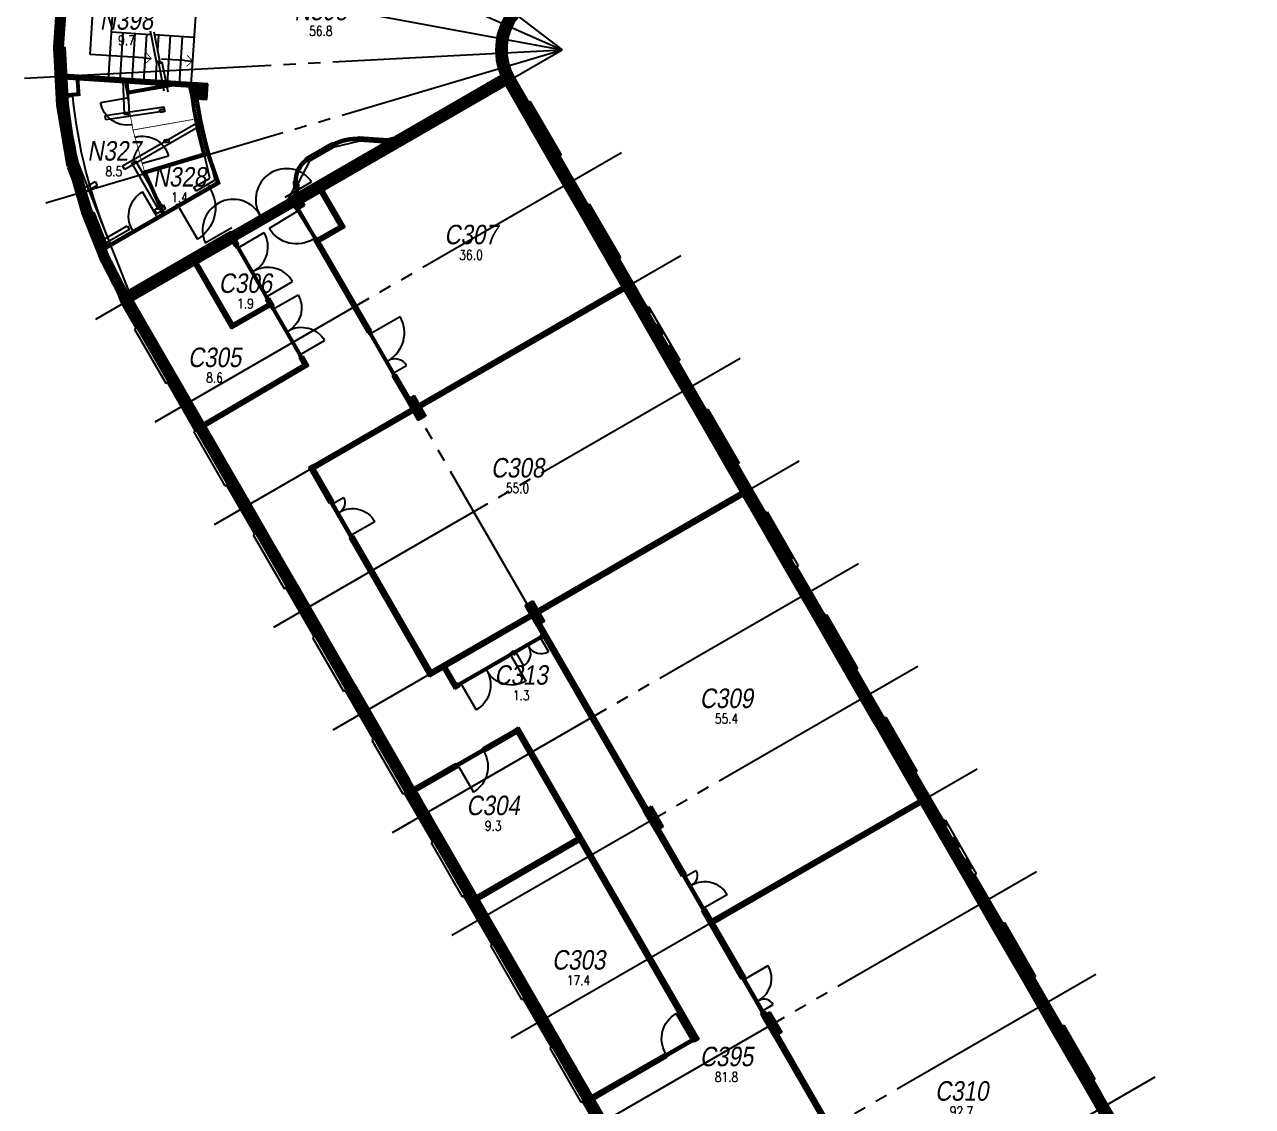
# Model space of a CAD drawing. Extents: x 22790 to 124359, y 400 to 114212.
# Drawn here: x 22790 to 54344, y 34566 to 62374 of the extents above; entities that cross this region are included whole.
import ezdxf
from ezdxf.enums import TextEntityAlignment as Align

# ---------------------------------------------------------------- set-up
doc = ezdxf.new("R2010")
doc.units = 0
doc.header["$LTSCALE"] = 50
doc.header["$PDMODE"] = 1
doc.linetypes.add('4PHAN', pattern=[158.75, 127, -6.35, 6.35, -6.35, 6.35, -6.35])
doc.linetypes.add('INVISIBLE', pattern=[999999, 0, -999999])
doc.layers.get('0').update_dxf_attribs({"linetype": 'CONTINUOUS'})
for name, color, linetype in [('ANNTEXT_03', 7, 'CONTINUOUS'), ('CL_03', 7, 'CONTINUOUS'), ('EW_03', 7, 'CONTINUOUS'), ('GRIDLINE_03', 15, '4PHAN'), ('HEADER_03', 7, 'INVISIBLE'), ('ND_03', 7, 'CONTINUOUS'), ('NS_03', 7, 'CONTINUOUS'), ('NW_03', 7, 'CONTINUOUS'), ('RI_03', 7, 'CONTINUOUS'), ('SC_03', 7, 'CONTINUOUS'), ('WALL_03', 7, 'CONTINUOUS'), ('WW_03', 7, 'CONTINUOUS')]:
    doc.layers.add(name, color=color, linetype=linetype)
doc.styles.add('SIMPLEX', font='ARIALN.TTF', dxfattribs={"oblique": 10})
doc.styles.get("Standard").update_dxf_attribs({"font": 'simplex'})

# ---------------------------------------------------------------- blocks, each defined once
blk = doc.blocks.new('SPL')
for p, q in [((1, 0.5), (0, 0.5)), ((1, -0.5), (1, 0.5)), ((0, -0.5), (1, -0.5))]:
    blk.add_line(p, q)
blk = doc.blocks.new('WNOF')
blk.add_line((-0.5, 0), (0.5, 0))
at = {"flags": 1}
blk.add_attdef('SILLHT', text='', height=0.1, dxfattribs=at).set_placement((0, 0), align=Align.MIDDLE)
blk = doc.blocks.new('WNFRAME')
for p, q in [((-0.5, -0.5), (-0.5, 0.5)), ((0.5, -0.5), (0.5, 0.5))]:
    blk.add_line(p, q)
at = {"flags": 1}
blk.add_attdef('SILLHT', text='', height=0.1, dxfattribs=at).set_placement((0, 0), align=Align.MIDDLE)
blk = doc.blocks.new('DR1H90')
blk.add_line((-0.46, 0), (-0.46, 0.92))
blk.add_arc((-0.46, 0), 0.92, 0, 90)
at = {"flags": 1}
blk.add_attdef('SILLHT', text='', height=0.1, dxfattribs=at).set_placement((0, 0), align=Align.MIDDLE)
blk = doc.blocks.new('DRFRAME')
for p, q in [((-0.5, -0.5), (-0.5, 0.5)), ((0.5, -0.5), (0.5, 0.5))]:
    blk.add_line(p, q)
at = {"flags": 1}
blk.add_attdef('SILLHT', text='', height=0.1, dxfattribs=at).set_placement((0, 0), align=Align.MIDDLE)
blk = doc.blocks.new('RM_SPAM')
for p in [(0, 2.5), (0, 0)]:
    blk.add_point(p)
at = {"style": 'SIMPLEX', "oblique": 10}
blk.add_attdef('RM_NUM', text='', height=2.5, dxfattribs=at).set_placement((0, 0), align=Align.CENTER)
at = {"flags": 1}
for tag, p, width in [('SITENO', (-15, 0), 0.8), ('IN_OU_CODE', (-15, -2), 0.8), ('RM_CO_CODE', (-15, -4), 0.8), ('RM_TY_CODE', (-15, -6), 0.7), ('RM_FU_CODE', (-15, -8), 0.8), ('OCC/USE', (-15, -10), 0.8)]:
    blk.add_attdef(tag, p, '', height=1.25, dxfattribs=dict(at, width=width))
at = {"width": 0.8, "flags": 1}
for tag, p in [('BL_NUM', (15, 0)), ('LEVEL', (15, -2)), ('%S/L', (15, -4)), ('STUDCAP', (15, -6))]:
    blk.add_attdef(tag, text='', height=1.25, dxfattribs=at).set_placement(p, align=Align.RIGHT)
at = {"width": 0.8}
for tag, p in [('RM_AREA', (0, -2)), ('USE', (-0.24, -4.05)), ('USE2', (-0.24, -6.05))]:
    blk.add_attdef(tag, text='', height=1.25, dxfattribs=at).set_placement(p, align=Align.CENTER)
at = {"width": 0.8, "flags": 1}
blk.add_attdef('SERVS', text='', height=1.25, dxfattribs=at).set_placement((0, -8), align=Align.CENTER)
blk = doc.blocks.new('DR2H90')
for p, q in [((-0.46, 0), (-0.46, 0.46)), ((0.46, 0), (0.46, 0.46))]:
    blk.add_line(p, q)
for centre, start, end in [((-0.46, 0), 359.9998, 89.9998), ((0.46, 0), 90.0002, 180.0002)]:
    blk.add_arc(centre, 0.46, start, end)
at = {"flags": 1}
blk.add_attdef('SILLHT', text='', height=0.1, dxfattribs=at).set_placement((0, 0), align=Align.MIDDLE)
blk = doc.blocks.new('DR2U90')
for p, q in [((-0.46, 0), (-0.46, 0.65)), ((0.46, 0), (0.46, 0.27))]:
    blk.add_line(p, q)
for centre, radius, start, end in [((-0.46, 0), 0.65, 0, 90), ((0.46, 0), 0.27, 90, 180)]:
    blk.add_arc(centre, radius, start, end)
at = {"flags": 1}
blk.add_attdef('SILLHT', text='', height=0.1, dxfattribs=at).set_placement((0, 0), align=Align.MIDDLE)
blk = doc.blocks.new('DR2H180')
for p, q in [((-0.46, 0.04), (-0.92, 0.04)), ((0.46, 0.04), (0.92, 0.04))]:
    blk.add_line(p, q)
for centre, start, end in [((-0.46, 0), 359.9998, 175.011), ((0.46, 0), 4.989, 180.0002)]:
    blk.add_arc(centre, 0.46, start, end)
at = {"flags": 1}
blk.add_attdef('SILLHT', text='', height=0.1, dxfattribs=at).set_placement((0, 0), align=Align.MIDDLE)
blk = doc.blocks.new('C-S')
for p, q in [((0.5, 0.5), (-0.5, 0.5)), ((-0.5, 0.5), (-0.5, -0.5)), ((0.5, -0.5), (0.5, 0.5)), ((-0.5, -0.5), (0.5, -0.5))]:
    blk.add_line(p, q)
at = {"const_width": 1}
blk.add_lwpolyline([(-0.5, 0), (0.5, 0)], dxfattribs=at)
blk = doc.blocks.new('TXTARR2')
blk.add_line((-1, 0), (0, 0))
at = {"const_width": 0.1}
blk.add_lwpolyline([(-0.71, 0.71), (0, 0), (-0.71, -0.71)], dxfattribs=at)

msp = doc.modelspace()

# ---------------------------------------------------------------- linework, layer by layer
at = {"layer": 'ANNTEXT_03', "color": 0}
for p, q in [((24473, 61606), (24590, 63396)), ((25846, 61516), (24473, 61606)), ((26904, 61447), (26310, 61485))]:
    msp.add_line(p, q, dxfattribs=at)
at = {"layer": 'EW_03'}
for points, const_width in [([(23766, 63351, 0.03044), (23663, 61781, -1.873212)], 229), ([(35365, 62672, 0.303347), (35251, 60940, -5.027339)], 279), ([(23688, 61782, 0.028538), (23766, 60311, 0.198912)], 279), ([(23740, 60309, 0.030686), (24010, 58746, 0.030686)], 229), ([(24034, 58753, 0.073053), (25419, 55263, 0.073053)], 279)]:
    msp.add_lwpolyline(points, format="xyb", dxfattribs=dict(at, const_width=const_width))
at = {"layer": 'EW_03', "const_width": 279}
for points in [[(35613, 60313), (35251, 60940)], [(37137, 57674), (36413, 58927)], [(38661, 55034), (37937, 56288)], [(25781, 54636), (25419, 55263)], [(40185, 52394), (39461, 53648)], [(27305, 51997), (26581, 53251)], [(41709, 49755), (40985, 51008)], [(28829, 49357), (28105, 50611)], [(43233, 47115), (42509, 48369)], [(30353, 46717), (29629, 47971)], [(44757, 44475), (44033, 45729)], [(31877, 44078), (31153, 45332)], [(46281, 41836), (45557, 43090)], [(33401, 41438), (32677, 42692)], [(47805, 39196), (47081, 40450)], [(34925, 38798), (34201, 40052)], [(49329, 36556), (48605, 37810)], [(36449, 36159), (35725, 37413)], [(50853, 33917), (50129, 35171)], [(37973, 33519), (37249, 34773)]]:
    msp.add_lwpolyline(points, dxfattribs=at)
at = {"layer": 'GRIDLINE_03'}
for p, q in [((25630, 70142), (36604, 61721)), ((23967, 67347), (36604, 61721)), ((23003, 64242), (36604, 61721)), ((22790, 60997), (36604, 61721)), ((23341, 57793), (36604, 61721)), ((24625, 54805), (36604, 61721)), ((35372, 61010), (54344, 28150)), ((26149, 52165), (38128, 59082)), ((29763, 57771), (48735, 24911)), ((27673, 49526), (39652, 56442)), ((25540, 55333), (44512, 22473)), ((29197, 46886), (41176, 53802)), ((30721, 44246), (42700, 51163)), ((32245, 41607), (44224, 48523)), ((33769, 38967), (45748, 45883)), ((35293, 36327), (47272, 43244)), ((36817, 33688), (48796, 40604)), ((38341, 31048), (50320, 37964)), ((39865, 28408), (51844, 35325))]:
    msp.add_line(p, q, dxfattribs=at)
at = {"layer": 'HEADER_03'}
for points, const_width, elevation in [([(25557, 59770), (25428, 60509)], 20, 2100), ([(36413, 58927), (35613, 60313)], 279, 2134), ([(25820, 58784), (25620, 59507)], 20, 2100), ([(26705, 57693), (27580, 58198)], 110, 2100), ([(29648, 57793), (28163, 56936)], 279, 2100), ([(37937, 56288), (37137, 57674)], 279, 2134), ([(24560, 57534), (24870, 56732)], 50, 2100), ([(25562, 57033), (26237, 57423)], 110, 2100), ([(29805, 57621), (30277, 56855)], 100, 2100), ([(29035, 55326), (28245, 56695)], 100, 2100), ([(25622, 55469), (26898, 56205)], 279, 2134), ([(29896, 53836), (29155, 55117)], 100, 2100), ([(39461, 53648), (38661, 55034)], 279, 2134), ([(26581, 53251), (25781, 54636)], 279, 2134), ([(32291, 53365), (31651, 54474)], 100, 2100), ([(40985, 51008), (40185, 52394)], 279, 2134), ([(28105, 50611), (27305, 51997)], 279, 2134), ([(31187, 49208), (30679, 50088)], 114, 2134), ([(42509, 48369), (41709, 49755)], 279, 2134), ([(29629, 47971), (28829, 49357)], 279, 2134), ([(44033, 45729), (43233, 47115)], 279, 2134), ([(31153, 45332), (30353, 46717)], 279, 2134), ([(35377, 46234), (36070, 46634)], 100, 2100), ([(35336, 46210), (33950, 45410)], 100, 2100), ([(45557, 43090), (44757, 44475)], 279, 2134), ([(32677, 42692), (31877, 44078)], 279, 2134), ([(33893, 43328), (34597, 43735)], 114, 2134), ([(47081, 40450), (46281, 41836)], 279, 2134), ([(34201, 40052), (33401, 41438)], 279, 2134), ([(40241, 39624), (39733, 40504)], 114, 2134), ([(48605, 37810), (47805, 39196)], 279, 2134), ([(35725, 37413), (34925, 38798)], 279, 2134), ([(41765, 36984), (41257, 37864)], 114, 2134), ([(50129, 35171), (49329, 36556)], 279, 2134), ([(37249, 34773), (36449, 36159)], 279, 2134), ([(39966, 36276), (39263, 35870)], 114, 2134)]:
    msp.add_lwpolyline(points, dxfattribs=dict(at, const_width=const_width, elevation=elevation))
for points, const_width in [([(36413, 58927), (35613, 60313)], 279), ([(37937, 56288), (37137, 57674)], 279), ([(24560, 57534), (24870, 56732)], 50), ([(26581, 53251), (25781, 54636)], 279), ([(28105, 50611), (27305, 51997)], 279), ([(29629, 47971), (28829, 49357)], 279), ([(44033, 45729), (43233, 47115)], 279), ([(31153, 45332), (30353, 46717)], 279), ([(45557, 43090), (44757, 44475)], 279), ([(32677, 42692), (31877, 44078)], 279), ([(47081, 40450), (46281, 41836)], 279), ([(34201, 40052), (33401, 41438)], 279), ([(48605, 37810), (47805, 39196)], 279), ([(35725, 37413), (34925, 38798)], 279), ([(50129, 35171), (49329, 36556)], 279), ([(37249, 34773), (36449, 36159)], 279)]:
    msp.add_lwpolyline(points, dxfattribs=dict(at, const_width=const_width))
at = {"layer": 'HEADER_03', "color": 2, "const_width": 279}
for points in [[(39461, 53648), (38661, 55034)], [(40985, 51008), (40185, 52394)], [(42509, 48369), (41709, 49755)]]:
    msp.add_lwpolyline(points, dxfattribs=at)
at = {"layer": 'NS_03', "const_width": 20}
for points in [[(25418, 60569), (25428, 60509)], [(25557, 59770), (25575, 59668), (25620, 59507)], [(25586, 59665), (27138, 59938)], [(25820, 58784), (25865, 58624)]]:
    msp.add_lwpolyline(points, dxfattribs=at)
at = {"layer": 'NW_03'}
for points, const_width in [([(23795, 61039), (27092, 60823)], 114), ([(23795, 61039), (27064, 60825)], 114), ([(23881, 60562), (24179, 60583), (24151, 60963)], 100), ([(25401, 60893), (25448, 60625), (26698, 60845)], 100), ([(35094, 60937), (29648, 57793)], 279), ([(32530, 59457), (29626, 57780)], 279), ([(26342, 57541), (25882, 58577), (27453, 59054)], 100), ([(27580, 58198), (27805, 58328)], 110), ([(30433, 58085), (30952, 57185), (30303, 56810), (31651, 54474)], 100), ([(26237, 57423), (26705, 57693)], 110), ([(24833, 56613), (25562, 57033)], 110), ([(28163, 56936), (25502, 55399)], 279), ([(28245, 56695), (28190, 56790)], 100), ([(29072, 55163), (28128, 54618), (27203, 56220)], 100), ([(38178, 55591), (30171, 50968)], 114), ([(29155, 55117), (29035, 55326)], 100), ([(27413, 52088), (30019, 53621), (29896, 53836)], 100), ([(32291, 53365), (32647, 52749)], 100), ([(30143, 51018), (30679, 50088)], 114), ([(41226, 50312), (35859, 47213)], 114), ([(31187, 49208), (33219, 45689), (35859, 47213), (39733, 40504)], 114), ([(36113, 46659), (36070, 46634)], 100), ([(35377, 46234), (35336, 46210)], 100), ([(33950, 45410), (33863, 45360), (33588, 45836)], 100), ([(35416, 44208), (34597, 43735)], 114), ([(40067, 36268), (35437, 44286)], 114), ([(33893, 43328), (32826, 42712)], 114), ([(45798, 42393), (40431, 39294)], 114), ([(34433, 39930), (37023, 41425)], 114), ([(40241, 39624), (41257, 37864)], 114), ([(41765, 36984), (45194, 31045)], 114), ([(39988, 36289), (39966, 36276)], 114), ([(39263, 35870), (37398, 34793)], 114)]:
    msp.add_lwpolyline(points, dxfattribs=dict(at, const_width=const_width))
for points, const_width in [([(27391, 59086, -0.045077), (27068, 60780, -0.045077)], 100), ([(27781, 58261, -0.0603), (27210, 60466, -0.058277)], 110), ([(32305, 59422, -0.149199), (32131, 59382), (31393, 59432, 0.149199), (30699, 59272), (30067, 58907, 0.293685), (29765, 58321), (29780, 58170, -0.293685), (29629, 57877)], 114)]:
    msp.add_lwpolyline(points, format="xyb", dxfattribs=dict(at, const_width=const_width))
msp.add_lwpolyline([(24856, 56700), (24994, 56759, -0.07737), (24035, 60523), (23886, 60509, 0.07737)], format="xyb", close=True, dxfattribs=at)
at = {"layer": 'SC_03'}
for p, q in [((25134, 63994), (24935, 60965)), ((27263, 63855), (27064, 60825)), ((26037, 62114), (25015, 62181)), ((25319, 62161), (25239, 60945)), ((26017, 62216), (26179, 61388)), ((26115, 62190), (26278, 61361)), ((25623, 62141), (25543, 60925)), ((25927, 62121), (25847, 60905)), ((27144, 62042), (26131, 62108)), ((26231, 62102), (26207, 61723)), ((26535, 62082), (26456, 60865)), ((26840, 62062), (26760, 60845)), ((26185, 61395), (26152, 60885)), ((26220, 61444), (26179, 61388)), ((26220, 61444), (26371, 60674)), ((26318, 61418), (26278, 61361)), ((26318, 61418), (26470, 60647))]:
    msp.add_line(p, q, dxfattribs=at)
at = {"layer": 'WALL_03'}
for p, q in [((23549, 61788), (23652, 63359)), ((23880, 63344), (23777, 61773)), ((23549, 61775), (23828, 61789)), ((23777, 61773), (23549, 61788)), ((23626, 60303), (23549, 61775)), ((23828, 61789), (23905, 60318)), ((23792, 60982), (23799, 61096)), ((23792, 60982), (23799, 61096)), ((27060, 60768), (23792, 60982)), ((27060, 60768), (23792, 60982)), ((23799, 61096), (27068, 60882)), ((23799, 61096), (27068, 60882)), ((25322, 60933), (25436, 60938)), ((25361, 60059), (25322, 60933)), ((25436, 60938), (25475, 60064)), ((29578, 57914), (35034, 61064)), ((35372, 61010), (35734, 60383)), ((27008, 60812), (27120, 60838)), ((27551, 58429), (27008, 60812)), ((27068, 60882), (27060, 60768)), ((27068, 60882), (27060, 60768)), ((27096, 60880), (27069, 60475)), ((27096, 60880), (27069, 60475)), ((27501, 60854), (27096, 60880)), ((27501, 60854), (27096, 60880)), ((27120, 60838), (27681, 58372)), ((27474, 60448), (27501, 60854)), ((27474, 60448), (27501, 60854)), ((35164, 60816), (29718, 57672)), ((35492, 60243), (35130, 60870)), ((23905, 60318), (23626, 60303)), ((23627, 60290), (23853, 60329)), ((23897, 58726), (23627, 60290)), ((23853, 60329), (24122, 58765)), ((27069, 60475), (27474, 60448)), ((27069, 60475), (27474, 60448)), ((35734, 60383), (35492, 60243)), ((24862, 60036), (26370, 60260)), ((24879, 59923), (24862, 60036)), ((26387, 60147), (24879, 59923)), ((25475, 60064), (25361, 60059)), ((26266, 60187), (26379, 60204)), ((26277, 60113), (26266, 60187)), ((26390, 60130), (26277, 60113)), ((26370, 60260), (26387, 60147)), ((26379, 60204), (26390, 60130)), ((23908, 59895), (23958, 59902)), ((23925, 59782), (23908, 59895)), ((23975, 59789), (23925, 59782)), ((23958, 59902), (23975, 59789)), ((25306, 58746), (27191, 59834)), ((27248, 59735), (25364, 58647)), ((27191, 59834), (27248, 59735)), ((26381, 59410), (26494, 59426)), ((26393, 59331), (26381, 59410)), ((26506, 59348), (26393, 59331)), ((26494, 59426), (26506, 59348)), ((29556, 57901), (32460, 59578)), ((32599, 59336), (29696, 57659)), ((30024, 58948), (30678, 59326)), ((30678, 59326), (31388, 59490)), ((31397, 59375), (30720, 59218)), ((31388, 59490), (32127, 59439)), ((32136, 59324), (31397, 59375)), ((32127, 59439), (32292, 59477)), ((32318, 59366), (32136, 59324)), ((32292, 59477), (32318, 59366)), ((32460, 59578), (32599, 59336)), ((30720, 59218), (30111, 58866)), ((24122, 58765), (23897, 58726)), ((23904, 58701), (24164, 58804)), ((25289, 55212), (23904, 58701)), ((24164, 58804), (25549, 55315)), ((25364, 58647), (25306, 58746)), ((25545, 58818), (25644, 58875)), ((26243, 57608), (25545, 58818)), ((25644, 58875), (26342, 57665)), ((29707, 58333), (30024, 58948)), ((30111, 58866), (29824, 58310)), ((36292, 58858), (36534, 58997)), ((37016, 57604), (36292, 58858)), ((36534, 58997), (37258, 57743)), ((27144, 58194), (27551, 58429)), ((24271, 58148), (24603, 58340)), ((24328, 58049), (24271, 58148)), ((24660, 58241), (24328, 58049)), ((24603, 58340), (24660, 58241)), ((27201, 58095), (27144, 58194)), ((27681, 58372), (27201, 58095)), ((29578, 57903), (29721, 58181)), ((29838, 58159), (29680, 57851)), ((29721, 58181), (29707, 58333)), ((29824, 58310), (29838, 58159)), ((30389, 58060), (30476, 58110)), ((30884, 57203), (30389, 58060)), ((30476, 58110), (31020, 57167)), ((29696, 57659), (29556, 57901)), ((29718, 57672), (29578, 57914)), ((29680, 57851), (29578, 57903)), ((29830, 57986), (29632, 57872)), ((29632, 57872), (29784, 57608)), ((29982, 57722), (29830, 57986)), ((37258, 57743), (37016, 57604)), ((26132, 57610), (26352, 57737)), ((26189, 57511), (26132, 57610)), ((26409, 57638), (26189, 57511)), ((26342, 57665), (26243, 57608)), ((26352, 57737), (26409, 57638)), ((29784, 57608), (29982, 57722)), ((24747, 56810), (25428, 57203)), ((25428, 57203), (25485, 57104)), ((30234, 56828), (30884, 57203)), ((31020, 57167), (30371, 56792)), ((24804, 56711), (24747, 56810)), ((25485, 57104), (24804, 56711)), ((25432, 55520), (28093, 57057)), ((28233, 56815), (25571, 55278)), ((28093, 57057), (28233, 56815)), ((28146, 56765), (28233, 56815)), ((28233, 56815), (28288, 56720)), ((31608, 54449), (30234, 56828)), ((28201, 56670), (28146, 56765)), ((28288, 56720), (28201, 56670)), ((30371, 56792), (31695, 54499)), ((27074, 56219), (27173, 56276)), ((27159, 56195), (27246, 56245)), ((28109, 54549), (27159, 56195)), ((27246, 56245), (28146, 54686)), ((37816, 56218), (38058, 56358)), ((38540, 54964), (37816, 56218)), ((38058, 56358), (38782, 55104)), ((30143, 51018), (38150, 55640)), ((38207, 55542), (30200, 50919)), ((38150, 55640), (38207, 55542)), ((25549, 55315), (25289, 55212)), ((25298, 55193), (25540, 55333)), ((25571, 55278), (25432, 55520)), ((25540, 55333), (25902, 54706)), ((28992, 55301), (29078, 55351)), ((29112, 55092), (28992, 55301)), ((29078, 55351), (29199, 55142)), ((25660, 54566), (25298, 55193)), ((29097, 55119), (28109, 54549)), ((28146, 54686), (29047, 55206)), ((29047, 55206), (29097, 55119)), ((29199, 55142), (29112, 55092)), ((38782, 55104), (38540, 54964)), ((25902, 54706), (25660, 54566)), ((31695, 54499), (31608, 54449)), ((29852, 53811), (29939, 53861)), ((29951, 53639), (29852, 53811)), ((29939, 53861), (30087, 53603)), ((39340, 53578), (39582, 53718)), ((39582, 53718), (40306, 52464)), ((27387, 52131), (29951, 53639)), ((30087, 53603), (27438, 52045)), ((32248, 53340), (32335, 53390)), ((32604, 52724), (32248, 53340)), ((32335, 53390), (32690, 52774)), ((40064, 52324), (39340, 53578)), ((26460, 53181), (26702, 53320)), ((27184, 51927), (26460, 53181)), ((26702, 53320), (27426, 52067)), ((32604, 52724), (32802, 52839)), ((32690, 52774), (32604, 52724)), ((32909, 52196), (32604, 52724)), ((32802, 52839), (33106, 52311)), ((40306, 52464), (40064, 52324)), ((27426, 52067), (27184, 51927)), ((27438, 52045), (27387, 52131)), ((33106, 52311), (32909, 52196)), ((30093, 50989), (30192, 51046)), ((30192, 51046), (30093, 50989)), ((30630, 50060), (30093, 50989)), ((30200, 50919), (30143, 51018)), ((30192, 51046), (30729, 50117)), ((40864, 50939), (41106, 51078)), ((41588, 49685), (40864, 50939)), ((41106, 51078), (41830, 49824)), ((27984, 50541), (28226, 50681)), ((28708, 49287), (27984, 50541)), ((28226, 50681), (28950, 49427)), ((35831, 47262), (41198, 50361)), ((41255, 50262), (35888, 47163)), ((41198, 50361), (41255, 50262)), ((30729, 50117), (30630, 50060)), ((41830, 49824), (41588, 49685)), ((28950, 49427), (28708, 49287)), ((31138, 49180), (31237, 49237)), ((31237, 49237), (33240, 45767)), ((33199, 45611), (31138, 49180)), ((42388, 48299), (42630, 48439)), ((43112, 47045), (42388, 48299)), ((42630, 48439), (43354, 47185)), ((29508, 47901), (29750, 48041)), ((29750, 48041), (30474, 46787)), ((30232, 46648), (29508, 47901)), ((35652, 47445), (35850, 47559)), ((35957, 46917), (35652, 47445)), ((35850, 47559), (36154, 47031)), ((35838, 47135), (33199, 45611)), ((33240, 45767), (35880, 47291)), ((35888, 47163), (35831, 47262)), ((39683, 40475), (35838, 47135)), ((35880, 47291), (39782, 40532)), ((36154, 47031), (35957, 46917)), ((43354, 47185), (43112, 47045)), ((30474, 46787), (30232, 46648)), ((36045, 46677), (36088, 46702)), ((36088, 46702), (36138, 46615)), ((36095, 46590), (36045, 46677)), ((36138, 46615), (36095, 46590)), ((35311, 46253), (35352, 46277)), ((35361, 46166), (35311, 46253)), ((35352, 46277), (35402, 46190)), ((35402, 46190), (35361, 46166)), ((33545, 45811), (33632, 45861)), ((33845, 45291), (33545, 45811)), ((33632, 45861), (33882, 45428)), ((43912, 45659), (44154, 45799)), ((44154, 45799), (44878, 44545)), ((33882, 45428), (33925, 45453)), ((33925, 45453), (33975, 45366)), ((44636, 44406), (43912, 45659)), ((31032, 45262), (31274, 45401)), ((31756, 44008), (31032, 45262)), ((31274, 45401), (31998, 44148)), ((33975, 45366), (33845, 45291)), ((44878, 44545), (44636, 44406)), ((34568, 43784), (35388, 44257)), ((35388, 44257), (35487, 44314)), ((40017, 36239), (35388, 44257)), ((35388, 44257), (35445, 44158)), ((35487, 44314), (40116, 36296)), ((31998, 44148), (31756, 44008)), ((35445, 44158), (34626, 43685)), ((34626, 43685), (34568, 43784)), ((32798, 42762), (33865, 43378)), ((33922, 43279), (32855, 42663)), ((33865, 43378), (33922, 43279)), ((45436, 43020), (45678, 43159)), ((46160, 41766), (45436, 43020)), ((45678, 43159), (46402, 41906)), ((32556, 42622), (32798, 42762)), ((33280, 41368), (32556, 42622)), ((32855, 42663), (32798, 42762)), ((32798, 42762), (33522, 41508)), ((40403, 39343), (45770, 42442)), ((45827, 42343), (40460, 39244)), ((45770, 42442), (45827, 42343)), ((38700, 42166), (38898, 42280)), ((39005, 41638), (38700, 42166)), ((38898, 42280), (39202, 41752)), ((39202, 41752), (39005, 41638)), ((46402, 41906), (46160, 41766)), ((33522, 41508), (33280, 41368)), ((34404, 39979), (36994, 41475)), ((37052, 41376), (34461, 39880)), ((36994, 41475), (37052, 41376)), ((39782, 40532), (39683, 40475)), ((46960, 40380), (47202, 40520)), ((47202, 40520), (47926, 39266)), ((34080, 39982), (34322, 40122)), ((34322, 40122), (35046, 38868)), ((47684, 39126), (46960, 40380)), ((34804, 38729), (34080, 39982)), ((34461, 39880), (34404, 39979)), ((40191, 39595), (40290, 39653)), ((41207, 37836), (40191, 39595)), ((40290, 39653), (41306, 37893)), ((40460, 39244), (40403, 39343)), ((47926, 39266), (47684, 39126)), ((35046, 38868), (34804, 38729)), ((41306, 37893), (41207, 37836)), ((48484, 37740), (48726, 37880)), ((48726, 37880), (49450, 36626)), ((49208, 36487), (48484, 37740)), ((35604, 37343), (35846, 37482)), ((36328, 36089), (35604, 37343)), ((35846, 37482), (36570, 36229)), ((41715, 36956), (41814, 37013)), ((45144, 31017), (41715, 36956)), ((41748, 36887), (41946, 37001)), ((41814, 37013), (45243, 31074)), ((41946, 37001), (42250, 36473)), ((42053, 36359), (41748, 36887)), ((49450, 36626), (49208, 36487)), ((39938, 36326), (39960, 36338)), ((39995, 36227), (39938, 36326)), ((39960, 36338), (40017, 36239)), ((40116, 36296), (40017, 36239)), ((42250, 36473), (42053, 36359)), ((36570, 36229), (36328, 36089)), ((40017, 36239), (39995, 36227)), ((37370, 34843), (39234, 35919)), ((39291, 35820), (37427, 34744)), ((39234, 35919), (39291, 35820)), ((50008, 35101), (50250, 35240)), ((50732, 33847), (50008, 35101)), ((50250, 35240), (50974, 33987)), ((37128, 34703), (37370, 34843)), ((37370, 34843), (38094, 33589)), ((37427, 34744), (37370, 34843)), ((37852, 33449), (37128, 34703))]:
    msp.add_line(p, q, dxfattribs=at)
for radius in [1702, 1422]:
    msp.add_arc((36604, 61721), radius, 142.5, 210, dxfattribs=at)

# ---------------------------------------------------------------- block references
at = {"layer": 'ANNTEXT_03', "color": 0, "xscale": 200, "yscale": 200, "zscale": 200}
for p, rotation in [((26045, 61503), 356.2500001610476), ((27104, 61433), 356.2500001610478)]:
    msp.add_blockref('TXTARR2', p, dxfattribs=dict(at, rotation=rotation))
at = {"layer": 'CL_03'}
for p, xscale, yscale, zscale, rotation in [((27285, 60664), 406.3999617984014, 406.3999617984014, 3111.49970751901, 266.2500000000001), ((27285, 60664), 406.3999770790404, 406.3999770790404, 3111.499824511402, 266.2500000000001), ((29807, 57797), 304.7999828092802, 228.5999871069602, 3111.499824511402, 300.0000000000001), ((32855, 52518), -228.5999871069602, 609.5999656185603, 3111.499824511402, 210), ((35903, 47238), -228.5999871069602, 609.5999656185603, 3111.499824511402, 210), ((38951, 41959), -228.5999871069602, 609.5999656185603, 3111.499824511402, 210), ((41999, 36680), -228.5999871069602, 609.5999656185603, 3111.499824511402, 210)]:
    msp.add_blockref('C-S', p, dxfattribs=dict(at, xscale=xscale, yscale=yscale, zscale=zscale, rotation=rotation))
at = {"layer": 'ND_03'}
for name, p, xscale, yscale, zscale, rotation in [('DR1H90', (25483, 60138), -749.999999999991, 749.999999999991, 2075, 99.91291299999995), ('DRFRAME', (25492, 60140), 699.999999999991, 20, 2075, 99.912913), ('DR1H90', (25730, 59148), -749.9999999999602, 749.9999999999602, 2075, 285.50253), ('DRFRAME', (25720, 59145), 699.9999999999602, 20, 2075, 105.50253), ('DR2H180', (28836, 57486), 1714.5, 1714.5, 2075, 30), ('DR1H90', (25872, 57276), -780.0000000000044, 780.0000000000044, 2075, 29.99999999999997), ('DRFRAME', (27142, 57946), 960.0000000000003, 110, 2075, 30), ('DR1H90', (27170, 57898), -1010, 1010, 2075, 210), ('DRFRAME', (28906, 57365), 1664.5, 279.3999842418402, 2075, 30), ('DRFRAME', (25900, 57228), 730.0000000000044, 110, 2075, 29.99999999999999), ('DR1H90', (29998, 57212), -899.9999999999999, 900, 2075, 121.616586), ('DRFRAME', (30041, 57238), 849.9999999999999, 100, 2075, 121.616586), ('DR2H90', (28683, 56035), 1580, 1580, 2075, 300.001969), ('DRFRAME', (28640, 56010, 457), 1530, 100, 2075, 300.001969), ('DR2H90', (29569, 54501), -1480, 1480, 2075, 300.001969), ('DRFRAME', (29526, 54476, 457), 1430, 100, 2075, 300.001969), ('DR2U90', (32015, 53945), 1280, 1280, 2075, 300.0000000000001), ('DRFRAME', (31971, 53920), 1230, 100, 2075, 300.0000000000001), ('DR2U90', (30983, 49677), -1015.9999426976, 1015.9999426976, 2133.599879664962, 300.0000000000001), ('DRFRAME', (30933, 49648), 1015.9999426976, 114.2999935534801, 2133.599879664962, 120), ('DRFRAME', (35723, 46434), 750, 100, 2075, 210), ('DR2H90', (35748, 46390), 800.0000000000001, 800.0000000000001, 2075, 210), ('DRFRAME', (34643, 45810), 1550, 100, 2075, 30), ('DR2H90', (34668, 45766), -1600, 1600, 2075, 210), ('DRFRAME', (34245, 43531), 812.79998471936, 114.2999935534801, 2133.599959888319, 30), ('DR1H90', (34274, 43482), -812.7999847193599, 812.7999847193599, 2133.599959888319, 210), ('DR2U90', (40036, 40092), -1015.9999426976, 1015.9999426976, 2133.599879664962, 300.0000000000001), ('DRFRAME', (39987, 40064), 1015.9999426976, 114.2999935534801, 2133.599879664962, 120), ('DR2U90', (41560, 37453), 1015.9999426976, 1015.9999426976, 2133.599879664962, 300.0000000000001), ('DRFRAME', (41511, 37424), 1015.9999426976, 114.2999935534801, 2133.599879664962, 120), ('DR1H90', (39586, 36122), -812.79998471936, 812.7999847193599, 2133.599959888319, 29.99999999999997), ('DRFRAME', (39615, 36073), 812.7999847193599, 114.2999935534801, 2133.599959888319, 210)]:
    msp.add_blockref(name, p, dxfattribs=dict(at, xscale=xscale, yscale=yscale, zscale=zscale, rotation=rotation))
at = {"layer": 'RI_03', "xscale": 200, "yscale": 200, "zscale": 200}
for p, values in [((30403, 62484), {'RM_NUM': 'N395', 'RM_AREA': '56.8'}), ((25409, 62243), {'RM_NUM': 'N398', 'RM_AREA': '9.7'}), ((25088, 58877), {'RM_NUM': 'N327', 'RM_AREA': '8.5'}), ((26774, 58209), {'RM_NUM': 'N328', 'RM_AREA': '1.4'}), ((34263, 56727), {'RM_NUM': 'C307', 'RM_AREA': '36.0'}), ((28464, 55476), {'RM_NUM': 'C306', 'RM_AREA': '1.9'}), ((27674, 53570), {'RM_NUM': 'C305', 'RM_AREA': '8.6'}), ((35459, 50732), {'RM_NUM': 'C308', 'RM_AREA': '55.0'}), ((35550, 45407), {'RM_NUM': 'C313', 'RM_AREA': '1.3'}), ((40825, 44807), {'RM_NUM': 'C309', 'RM_AREA': '55.4'}), ((34829, 42053), {'RM_NUM': 'C304', 'RM_AREA': '9.3'}), ((37029, 38083), {'RM_NUM': 'C303', 'RM_AREA': '17.4'}), ((40829, 35599), {'RM_NUM': 'C395', 'RM_AREA': '81.8'}), ((46871, 34714), {'RM_NUM': 'C310', 'RM_AREA': '92.7'})]:
    msp.add_blockref('RM_SPAM', p, dxfattribs=at).add_auto_attribs(values)
at = {"layer": 'WW_03'}
for name, p, xscale, yscale, zscale, rotation in [('WNFRAME', (36013, 59620, 457), -1600.199909748721, 279.3999737364009, 1676.399905451041, 300.0000000000001), ('SPL', (35936, 59575, 457), 50.00000000000001, -1600.199909748721, -1600.199909748721, 210), ('WNOF', (36013, 59620, 457), -1600.199909748721, 279.3999737364009, 1676.399905451041, 120), ('SPL', (36134, 59690, 457), 50.79999713488004, -1600.199909748721, 1600.199909748721, 29.99999999999999), ('WNFRAME', (37537, 56981, 457), -1600.199909748721, 279.3999737364009, 1676.399905451041, 300.0000000000001), ('SPL', (37658, 57051, 457), 50.79999713488004, -1600.199909748721, 1600.199909748721, 29.99999999999999), ('SPL', (24691, 57124, 900), 50.00000000000001, 859.9999999999999, 50.00000000000001, 21.101583), ('SPL', (24738, 57142, 900), 50, 859.9999999999999, 50, 201.101583), ('WNFRAME', (24715, 57133, 900), 810, 50, 1175, 291.1015830000001), ('WNOF', (24715, 57133, 900), 859.9999999999998, 859.9999999999998, 1200, 111.101583), ('SPL', (37460, 56936, 457), 50.00000000000001, -1600.199909748721, -1600.199909748721, 210), ('WNOF', (37537, 56981, 457), -1600.199909748721, 279.3999737364009, 1676.399905451041, 120), ('WNFRAME', (39061, 54341, 457), -1600.199909748721, 279.3999737364009, 1676.399905451041, 300.0000000000001), ('SPL', (38984, 54296, 457), 50.00000000000001, -1600.199909748721, -1600.199909748721, 210), ('WNOF', (39061, 54341, 457), -1600.199909748721, 279.3999737364009, 1676.399905451041, 120), ('SPL', (39182, 54411, 457), 50.79999713488004, -1600.199909748721, 1600.199909748721, 29.99999999999999), ('WNFRAME', (26181, 53943, 457), 1550.199852446282, 279.3999737364009, 1651.4, 120), ('WNOF', (26181, 53943, 457), 1600.199852446282, 1600.199852446282, 1676.4, 300.0000000000001), ('SPL', (26258, 53988, 457), 50, 1600.199852446282, 50, 29.99999999999999), ('SPL', (26060, 53874, 457), 50.00000000000001, 1600.199852446282, 50.00000000000001, 210), ('WNFRAME', (40585, 51701, 457), -1600.199909748721, 279.3999737364009, 1676.399905451041, 300.0000000000001), ('WNOF', (40585, 51701, 457), -1600.199909748721, 279.3999737364009, 1676.399905451041, 120), ('SPL', (40706, 51771, 457), 50.79999713488004, -1600.199909748721, 1600.199909748721, 29.99999999999999), ('SPL', (27782, 51349, 457), 50, 1600.199852446333, 50, 29.99999999999999), ('SPL', (40508, 51657, 457), 50.00000000000001, -1600.199909748721, -1600.199909748721, 210), ('SPL', (27584, 51234, 457), 50.00000000000001, 1600.199852446333, 50.00000000000001, 210), ('WNFRAME', (27705, 51304, 457), 1550.199852446333, 279.3999737364009, 1651.4, 120), ('WNOF', (27705, 51304, 457), 1600.199852446333, 1600.199852446333, 1676.4, 300.0000000000001), ('WNFRAME', (42109, 49062, 457), -1600.199909748721, 279.3999737364009, 1676.399905451041, 300.0000000000001), ('SPL', (42032, 49017, 457), 50.00000000000001, -1600.199909748721, -1600.199909748721, 210), ('WNOF', (42109, 49062, 457), -1600.199909748721, 279.3999737364009, 1676.399905451041, 120), ('SPL', (42230, 49132, 457), 50.79999713488004, -1600.199909748721, 1600.199909748721, 29.99999999999999), ('SPL', (29108, 48594, 457), 50.00000000000001, 1600.199852446366, 50.00000000000001, 210), ('WNFRAME', (29229, 48664, 457), 1550.199852446366, 279.3999737364009, 1651.4, 120), ('WNOF', (29229, 48664, 457), 1600.199852446366, 1600.199852446366, 1676.4, 300.0000000000001), ('SPL', (29306, 48709, 457), 50, 1600.199852446366, 50, 29.99999999999999), ('WNFRAME', (43633, 46422, 457), -1600.199909748721, 279.3999737364009, 1676.399905451041, 300.0000000000001), ('SPL', (43556, 46377, 457), 50.00000000000001, -1600.199909748721, -1600.199909748721, 210), ('WNOF', (43633, 46422, 457), -1600.199909748721, 279.3999737364009, 1676.399905451041, 120), ('SPL', (43754, 46492, 457), 50.79999713488004, -1600.199909748721, 1600.199909748721, 29.99999999999999), ('WNFRAME', (30753, 46024, 457), 1550.199852446333, 279.3999737364009, 1651.4, 120), ('WNOF', (30753, 46024, 457), 1600.199852446333, 1600.199852446333, 1676.4, 300.0000000000001), ('SPL', (30830, 46069, 457), 50, 1600.199852446333, 50, 29.99999999999999), ('SPL', (30632, 45955, 457), 50.00000000000001, 1600.199852446333, 50.00000000000001, 210), ('WNFRAME', (45157, 43782, 457), -1600.199909748721, 279.3999737364009, 1676.399905451041, 300.0000000000001), ('SPL', (45278, 43852, 457), 50.79999713488004, -1600.199909748721, 1600.199909748721, 29.99999999999999), ('SPL', (45080, 43738, 457), 50.00000000000001, -1600.199909748721, -1600.199909748721, 210), ('WNOF', (45157, 43782, 457), -1600.199909748721, 279.3999737364009, 1676.399905451041, 120), ('SPL', (32156, 43315, 457), 50.00000000000001, 1600.199852446289, 50.00000000000001, 210), ('WNFRAME', (32277, 43385, 457), 1550.199852446289, 279.3999737364009, 1651.4, 120), ('WNOF', (32277, 43385, 457), 1600.199852446289, 1600.199852446289, 1676.4, 300.0000000000001), ('SPL', (32354, 43430, 457), 50, 1600.199852446289, 50, 29.99999999999999), ('WNFRAME', (46681, 41143, 457), -1600.199909748721, 279.3999737364009, 1676.399905451041, 300.0000000000001), ('SPL', (46604, 41098, 457), 50.00000000000001, -1600.199909748721, -1600.199909748721, 210), ('WNOF', (46681, 41143, 457), -1600.199909748721, 279.3999737364009, 1676.399905451041, 120), ('SPL', (46802, 41213, 457), 50.79999713488004, -1600.199909748721, 1600.199909748721, 29.99999999999999), ('SPL', (33680, 40675, 457), 50.00000000000001, 1600.199852446309, 50.00000000000001, 210), ('WNFRAME', (33801, 40745, 457), 1550.199852446309, 279.3999737364009, 1651.4, 120), ('WNOF', (33801, 40745, 457), 1600.199852446309, 1600.199852446309, 1676.4, 300.0000000000001), ('SPL', (33878, 40790, 457), 50, 1600.199852446309, 50, 29.99999999999999), ('WNFRAME', (48205, 38503, 457), -1600.199909748721, 279.3999737364009, 1676.399905451041, 300.0000000000001), ('SPL', (48128, 38458, 457), 50.00000000000001, -1600.199909748721, -1600.199909748721, 210), ('WNOF', (48205, 38503, 457), -1600.199909748721, 279.3999737364009, 1676.399905451041, 120), ('SPL', (48326, 38573, 457), 50.79999713488004, -1600.199909748721, 1600.199909748721, 29.99999999999999), ('WNFRAME', (35325, 38106, 457), 1550.199852446275, 279.3999737364009, 1651.4, 120), ('SPL', (35402, 38150, 457), 50, 1600.199852446276, 50, 29.99999999999999), ('SPL', (35204, 38036, 457), 50.00000000000001, 1600.199852446276, 50.00000000000001, 210), ('WNOF', (35325, 38106, 457), 1600.199852446276, 1600.199852446276, 1676.4, 300.0000000000001), ('WNFRAME', (49729, 35864, 457), -1600.199909748721, 279.3999737364009, 1676.399905451041, 300.0000000000001), ('SPL', (49850, 35933, 457), 50.79999713488004, -1600.199909748721, 1600.199909748721, 29.99999999999999), ('SPL', (49652, 35819, 457), 50.00000000000001, -1600.199909748721, -1600.199909748721, 210), ('WNOF', (49729, 35864, 457), -1600.199909748721, 279.3999737364009, 1676.399905451041, 120), ('SPL', (36728, 35396, 457), 50.00000000000001, 1600.199852446341, 50.00000000000001, 210), ('WNFRAME', (36849, 35466, 457), 1550.199852446342, 279.3999737364009, 1651.4, 120), ('WNOF', (36849, 35466, 457), 1600.199852446341, 1600.199852446341, 1676.4, 300.0000000000001), ('SPL', (36926, 35511, 457), 50, 1600.199852446341, 50, 29.99999999999999)]:
    msp.add_blockref(name, p, dxfattribs=dict(at, xscale=xscale, yscale=yscale, zscale=zscale, rotation=rotation))

doc.saveas('drawing.dxf')
